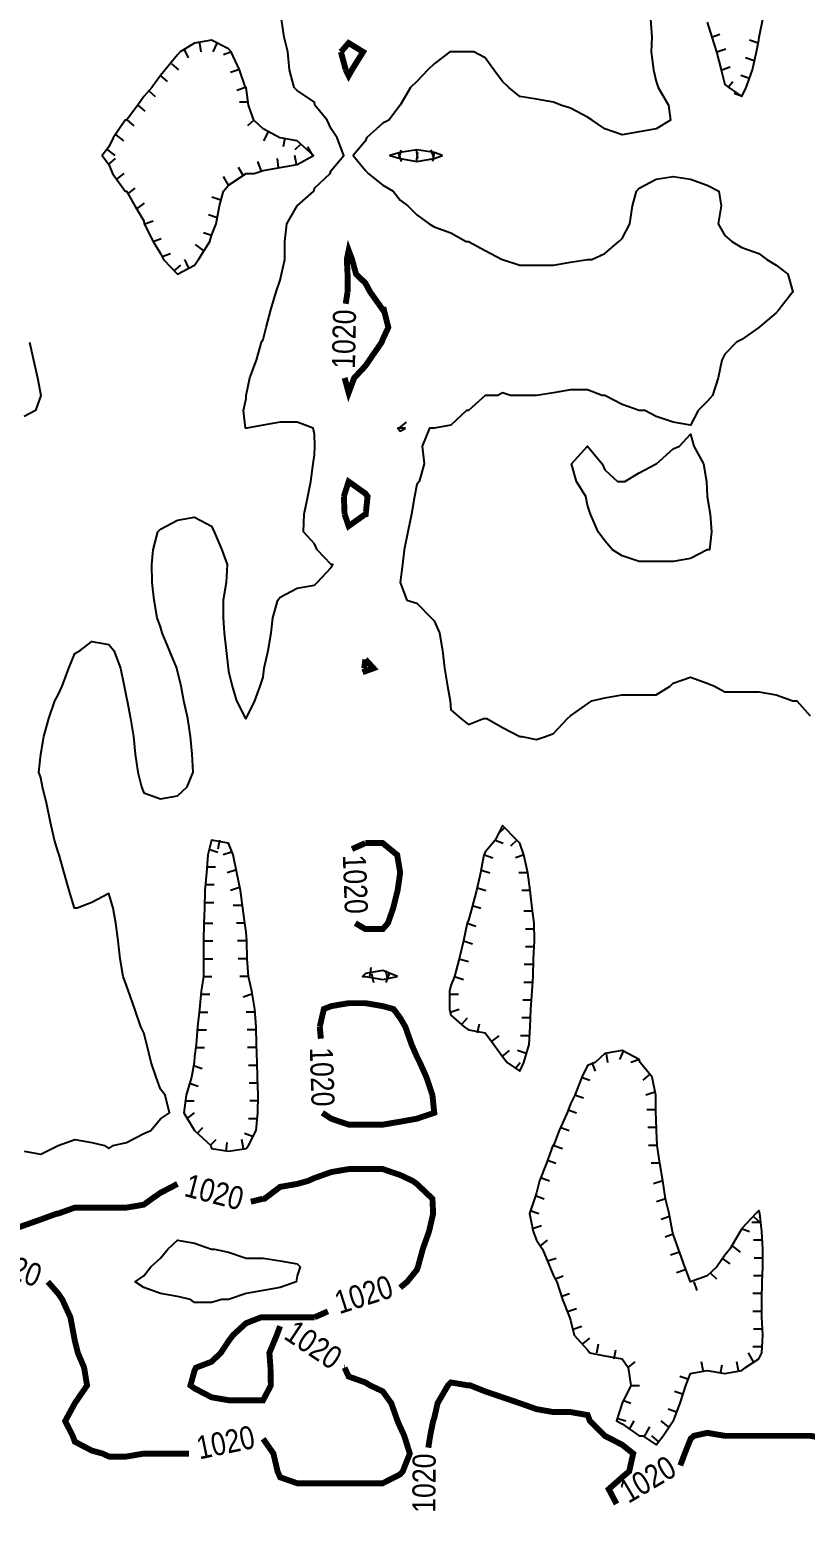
# Model space of a CAD drawing. Extents: x 628896 to 629898, y 4519176 to 4520140.
# Drawn here: x 629414.1 to 629545, y 4519332.9 to 4519583.2 of the extents above; entities that cross this region are included whole.
import ezdxf
from ezdxf.enums import TextEntityAlignment as Align

# ---------------------------------------------------------------- set-up
doc = ezdxf.new("R2010")
doc.units = 0

msp = doc.modelspace()

# ---------------------------------------------------------------- linework, layer by layer
at = {"layer": 'GSLAYER', "linetype": 'CONTINUOUS', "flags": 128}
for points in [[(629418.9375, 4519395), (629421.75, 4519396), (629424.625, 4519395.5), (629426.75, 4519395), (629427.5, 4519394.5), (629428.1875, 4519395), (629430.4375, 4519395.5), (629433.375, 4519397), (629434.5625, 4519397.5), (629436.1875, 4519399.5), (629437.6875, 4519400.5), (629437, 4519403.5), (629436.1875, 4519404.5), (629435.4375, 4519406.5), (629434.625, 4519409), (629433.875, 4519412), (629433.375, 4519414), (629432.875, 4519415), (629431.875, 4519418), (629430.8125, 4519421), (629430.4375, 4519422), (629429.875, 4519423.5), (629429.375, 4519426.5), (629429.0625, 4519429.5), (629428.6875, 4519432.5), (629428.1875, 4519435), (629427.5, 4519437.5), (629424.625, 4519436), (629422.125, 4519435), (629421.75, 4519435), (629421.6875, 4519435), (629420.8125, 4519438), (629419.9375, 4519441), (629419.125, 4519444), (629418.9375, 4519444.5), (629418.3125, 4519446.5), (629417.625, 4519449.5), (629417, 4519452.5), (629416.3125, 4519455.5), (629416, 4519457), (629415.6875, 4519458), (629416, 4519461), (629416.5, 4519464), (629417.375, 4519467), (629418.375, 4519470), (629418.9375, 4519471), (629419.625, 4519472.5), (629420.75, 4519475.5), (629421.75, 4519478), (629422.625, 4519478.5), (629424.625, 4519480), (629427.5, 4519479.5), (629428.3125, 4519478.5), (629429.4375, 4519475.5), (629430.0625, 4519472.5), (629430.4375, 4519470.5), (629430.5625, 4519470), (629431.125, 4519467), (629431.625, 4519464), (629431.9375, 4519461), (629432.375, 4519458), (629433, 4519455.5), (629433.375, 4519454.5), (629436.1875, 4519453.5), (629439.0625, 4519454), (629440.6875, 4519455.5), (629441.6875, 4519458), (629441.5625, 4519461), (629441.25, 4519464), (629440.8125, 4519467), (629440.125, 4519470), (629439.6875, 4519472.5), (629439.0625, 4519475), (629438.9375, 4519475.5), (629437.6875, 4519478.5), (629436.5, 4519481.5), (629436.1875, 4519482.5), (629435.625, 4519484), (629435.125, 4519487), (629434.8125, 4519490), (629434.75, 4519493), (629434.9375, 4519495.5), (629435.75, 4519498.5), (629436.1875, 4519499), (629439.0625, 4519500.5), (629441.9375, 4519501), (629444.8125, 4519499.5), (629445.25, 4519498.5), (629446.5625, 4519495.5), (629447.4375, 4519493), (629447.25, 4519490), (629446.75, 4519487), (629446.75, 4519484), (629446.9375, 4519481.5), (629447.25, 4519478.5), (629447.625, 4519475.5), (629447.6875, 4519475), (629448.3125, 4519472.5), (629449, 4519470), (629450.5625, 4519467), (629450.625, 4519467), (629452.125, 4519470), (629453, 4519472.5), (629453.5, 4519474), (629453.6875, 4519475.5), (629454.375, 4519478.5), (629454.875, 4519481.5), (629455.125, 4519484), (629456, 4519487), (629456.375, 4519487.5), (629459.25, 4519489), (629462.1875, 4519489.5), (629462.625, 4519490), (629465, 4519492.5), (629465.25, 4519493), (629465, 4519493), (629462.625, 4519495.5), (629462.1875, 4519496.5), (629460.3125, 4519498.5), (629460.4375, 4519501.5), (629461.0625, 4519504.5), (629461.5625, 4519507), (629461.9375, 4519510), (629462.1875, 4519511.5), (629462.25, 4519513), (629462.1875, 4519515), (629461.9375, 4519516), (629459.25, 4519517), (629456.375, 4519517), (629453.5, 4519516.5), (629450.75, 4519516), (629450.625, 4519516), (629450.5625, 4519516), (629450.1875, 4519519), (629450.625, 4519521), (629450.625, 4519521.5), (629451.25, 4519524.5), (629452.375, 4519527.5), (629453.25, 4519530.5), (629453.5, 4519531), (629454, 4519533), (629454.8125, 4519536), (629455.6875, 4519539), (629456.375, 4519541), (629456.625, 4519542), (629457.1875, 4519544.5), (629457.1875, 4519547.5), (629457.5, 4519550.5), (629459.25, 4519553.5), (629459.25, 4519553.5), (629462.0625, 4519556), (629462.1875, 4519556.5), (629464.8125, 4519559), (629465, 4519559.5), (629467.125, 4519562), (629466, 4519565), (629465, 4519566.5), (629464.3125, 4519568), (629462.25, 4519570.5), (629462.1875, 4519571), (629459.25, 4519573), (629458.75, 4519573.5), (629457.9375, 4519576.5), (629457.6875, 4519579.5), (629457.0625, 4519582), (629456.625, 4519585)], [(629518.875, 4519585), (629519.0625, 4519582), (629518.9375, 4519579.5), (629519.375, 4519576.5), (629519.8125, 4519574.5), (629520.125, 4519573.5), (629521.875, 4519570.5), (629522.25, 4519568), (629519.8125, 4519566.5), (629516.9375, 4519566), (629514.0625, 4519565.5), (629511.125, 4519566.5), (629509, 4519568), (629508.25, 4519568.5), (629505.375, 4519570), (629503.75, 4519570.5), (629502.5, 4519571), (629499.625, 4519571.5), (629496.8125, 4519572), (629494.9375, 4519573.5), (629493.875, 4519574.5), (629492.4375, 4519576.5), (629490.9375, 4519578.5), (629489.0625, 4519579.5), (629488.125, 4519579.5), (629485.1875, 4519579.5), (629485, 4519579.5), (629482.375, 4519577.5), (629481.3125, 4519576.5), (629479.4375, 4519574.5), (629478.375, 4519573.5), (629476.625, 4519570.5), (629474.6875, 4519568), (629473.6875, 4519567.5), (629470.9375, 4519565), (629470.75, 4519564.5), (629468.6875, 4519562), (629470.75, 4519559.5), (629471.25, 4519559), (629473.6875, 4519557), (629475.4375, 4519556), (629476.625, 4519554.5), (629477.9375, 4519553.5), (629479.4375, 4519552), (629481.5, 4519550.5), (629482.375, 4519550), (629485.1875, 4519549), (629487.75, 4519547.5), (629488.125, 4519547.5), (629490.9375, 4519546), (629493.8125, 4519544.5), (629493.875, 4519544.5), (629496.8125, 4519543.5), (629499.625, 4519543.5), (629502.5, 4519543.5), (629505.375, 4519544), (629508.25, 4519544.5), (629508.9375, 4519544.5), (629511.125, 4519545.5), (629513.5, 4519547.5), (629514.0625, 4519548), (629515.375, 4519550.5), (629515.8125, 4519553.5), (629516.5, 4519556), (629516.9375, 4519556.5), (629519.8125, 4519558), (629522.6875, 4519558.5), (629525.625, 4519558), (629528.4375, 4519557), (629530.375, 4519556), (629530.75, 4519553.5), (629530.25, 4519550.5), (629531.375, 4519548.5), (629532.5625, 4519547.5), (629534.25, 4519546.5), (629537.125, 4519545.5), (629538.5, 4519544.5), (629540.0625, 4519543.5), (629542, 4519542), (629542.875, 4519539), (629542.9375, 4519539), (629542.875, 4519539), (629540.5, 4519536), (629540.0625, 4519535.5), (629537.125, 4519533), (629537.125, 4519533), (629534.25, 4519531), (629533.375, 4519530.5), (629531.375, 4519528.5), (629530.875, 4519527.5), (629530.25, 4519524.5), (629529.3125, 4519521.5), (629528.4375, 4519520.5), (629526.875, 4519519), (629525.625, 4519516.5), (629522.6875, 4519517), (629519.8125, 4519518), (629517.875, 4519519), (629516.9375, 4519519), (629514.0625, 4519520), (629511.125, 4519521.5), (629510.6875, 4519521.5), (629508.25, 4519522.5), (629505.375, 4519522.5), (629502.5, 4519522), (629499.625, 4519521.5), (629499.0625, 4519521.5), (629496.8125, 4519521.5), (629495.25, 4519521.5), (629493.875, 4519522), (629493.125, 4519521.5), (629490.9375, 4519521.5), (629488.125, 4519519), (629487.8125, 4519519), (629485.1875, 4519516.5), (629482.375, 4519516), (629481.5625, 4519516), (629480.3125, 4519513), (629480.6875, 4519510), (629479.8125, 4519507), (629479.4375, 4519506.5), (629479.0625, 4519504.5), (629478.5625, 4519501.5), (629477.9375, 4519498.5), (629477.3125, 4519495.5), (629477, 4519493), (629476.625, 4519490), (629477.75, 4519487), (629479.4375, 4519486.5), (629481.875, 4519484), (629482.375, 4519483.5), (629483.25, 4519481.5), (629483.75, 4519478.5), (629484.125, 4519475.5), (629484.625, 4519472.5), (629485.0625, 4519470), (629485.1875, 4519468.5), (629486.875, 4519467), (629488.125, 4519466), (629490.6875, 4519467), (629490.9375, 4519467), (629491.25, 4519467), (629493.875, 4519465.5), (629496.8125, 4519464), (629497.125, 4519464), (629499.625, 4519463.5), (629501.125, 4519464), (629502.5, 4519464.5), (629504.875, 4519467), (629505.375, 4519467.5), (629508.25, 4519469.5), (629508.9375, 4519470), (629511.125, 4519470.5), (629514.0625, 4519471), (629516.9375, 4519471), (629519.8125, 4519471), (629522.1875, 4519472.5), (629522.6875, 4519473), (629525.625, 4519474), (629528.4375, 4519473), (629529.625, 4519472.5), (629531.375, 4519471.5), (629534.25, 4519471.5), (629537.125, 4519471.5), (629540.0625, 4519471), (629542.875, 4519470), (629543.5625, 4519470), (629545.8125, 4519467.5)], [(629528.4375, 4519584.5), (629529.1875, 4519582), (629530, 4519579.5), (629530.75, 4519576.5), (629531.375, 4519574), (629532.0625, 4519573.5), (629534.25, 4519572), (629535, 4519573.5)], [(629535, 4519573.5), (629536.0625, 4519576.5), (629536.75, 4519579.5), (629537.125, 4519581.5), (629537.1875, 4519582), (629537.8125, 4519585)], [(629442.625, 4519544.5), (629444.5, 4519547.5), (629444.8125, 4519548.5), (629445.5625, 4519550.5), (629446.125, 4519553.5), (629446.8125, 4519556), (629447.6875, 4519557), (629450.625, 4519559), (629452, 4519559), (629453.5, 4519559.5), (629456.375, 4519560), (629459.25, 4519560.5), (629462, 4519562), (629459.25, 4519564.5), (629456.375, 4519565), (629456.3125, 4519565), (629453.5, 4519566.5), (629451.9375, 4519568), (629451.0625, 4519570.5), (629450.625, 4519573.5), (629450.5625, 4519573.5), (629449.5, 4519576.5), (629448.125, 4519579.5), (629447.6875, 4519580), (629444.8125, 4519581.5), (629441.9375, 4519581), (629439.5, 4519579.5), (629439.0625, 4519579), (629437, 4519576.5), (629436.1875, 4519575.5), (629434.75, 4519573.5), (629433.375, 4519572), (629432.375, 4519570.5), (629430.4375, 4519568), (629430.25, 4519568), (629428.1875, 4519565), (629427.5, 4519563.5), (629426.375, 4519562), (629427.5, 4519560.5), (629428.125, 4519559), (629430.25, 4519556), (629430.4375, 4519556), (629431.875, 4519553.5), (629433.375, 4519551), (629433.4375, 4519550.5), (629434.9375, 4519547.5), (629436.1875, 4519545.5), (629436.6875, 4519544.5), (629439.0625, 4519542), (629441.9375, 4519543.5), (629442.625, 4519544.5)], [(629529.125, 4519582), (629530.5625, 4519582.5)], [(629537, 4519581), (629535.5625, 4519581.5)], [(629440.125, 4519580), (629440.875, 4519578.5)], [(629442.75, 4519581), (629443, 4519579.5)], [(629445.6875, 4519581), (629445, 4519579.5)], [(629448.1875, 4519579.5), (629446.8125, 4519579)], [(629530.0625, 4519579.5), (629531.5625, 4519580)], [(629438.0625, 4519577.5), (629439.25, 4519576.5)], [(629449.375, 4519576.5), (629448, 4519576)], [(629530.875, 4519576.5), (629532.3125, 4519577)], [(629536.3125, 4519578), (629534.875, 4519578.5)], [(629436.125, 4519575.5), (629437.3125, 4519574.5)], [(629531.875, 4519573.5), (629532.75, 4519574.5)], [(629535.5625, 4519575), (629534.0625, 4519575.5)], [(629434.1875, 4519573), (629435.3125, 4519572)], [(629450.5625, 4519573.5), (629449.0625, 4519573)], [(629534.3125, 4519572), (629532.9375, 4519572.5)], [(629432.375, 4519570.5), (629433.5625, 4519569.5)], [(629451.0625, 4519571), (629449.5, 4519571)], [(629430.5625, 4519568), (629431.6875, 4519567)], [(629451.9375, 4519568), (629450.875, 4519567)], [(629428.6875, 4519565.5), (629429.9375, 4519564.5)], [(629454.375, 4519566), (629453.5625, 4519564.5)], [(629457.1875, 4519565), (629456.875, 4519563.5)], [(629459.9375, 4519564), (629458.875, 4519563)], [(629427.25, 4519563), (629428.5, 4519562)], [(629427.4375, 4519560.5), (629428.625, 4519561.5)], [(629456.125, 4519560), (629455.9375, 4519561.5)], [(629459.125, 4519560.5), (629458.875, 4519562)], [(629461.875, 4519562), (629461.0625, 4519563.5)], [(629483.75, 4519562), (629482.375, 4519562.5), (629479.4375, 4519563), (629476.625, 4519562.5), (629474.875, 4519562), (629476.625, 4519561.5), (629479.4375, 4519561), (629482.375, 4519561.5), (629483.75, 4519562)], [(629476.3125, 4519562.5), (629476.8125, 4519561)], [(629476.4375, 4519561.5), (629476.8125, 4519563)], [(629479.3125, 4519563), (629479.5625, 4519561.5)], [(629479.375, 4519561), (629479.625, 4519562.5)], [(629482.375, 4519561.5), (629481.875, 4519563)], [(629482.375, 4519562.5), (629482.0625, 4519561)], [(629428.8125, 4519558), (629430.0625, 4519559)], [(629450.25, 4519558.5), (629449.375, 4519560)], [(629453.1875, 4519559.5), (629452.625, 4519561)], [(629430.625, 4519555.5), (629431.9375, 4519556.5)], [(629447.6875, 4519557), (629446.8125, 4519558.5)], [(629432.1875, 4519553), (629433.5, 4519554)], [(629446.375, 4519554.5), (629444.875, 4519555)], [(629445.75, 4519551.5), (629444.3125, 4519552)], [(629433.5625, 4519550.5), (629434.9375, 4519551)], [(629444.8125, 4519548.5), (629443.4375, 4519549)], [(629434.9375, 4519547.5), (629436.3125, 4519548)], [(629443.4375, 4519546), (629442.125, 4519547)], [(629436.5, 4519545), (629437.875, 4519545.5)], [(629441, 4519543), (629440.3125, 4519544.5)], [(629438.4375, 4519542.5), (629439.625, 4519543.5)], [(629414.125, 4519530.5), (629414.75, 4519527.5), (629415.4375, 4519524.5), (629416, 4519521.5), (629415.125, 4519519), (629413.1875, 4519518)], [(629476.4375, 4519516), (629477.6875, 4519517)], [(629477.5, 4519516), (629476.625, 4519516), (629476.25, 4519516), (629476.625, 4519515.5), (629477.5, 4519516)], [(629512.4375, 4519495.5), (629511.125, 4519497), (629510, 4519498.5), (629508.75, 4519501.5), (629508.25, 4519503), (629507.9375, 4519504.5), (629506.375, 4519507), (629505.5, 4519510), (629508.25, 4519513), (629510.6875, 4519510), (629511.125, 4519509), (629513.3125, 4519507), (629514.0625, 4519507), (629514.5, 4519507), (629516.9375, 4519508.5), (629519.8125, 4519510), (629519.875, 4519510), (629522.6875, 4519512.5), (629523.75, 4519513), (629525.625, 4519515), (629526.1875, 4519513), (629527.8125, 4519510), (629528.3125, 4519507), (629528.4375, 4519504.5), (629528.9375, 4519501.5), (629529.125, 4519498.5), (629528.8125, 4519495.5), (629528.4375, 4519495.5), (629525.625, 4519494), (629522.6875, 4519493.5), (629519.8125, 4519493.5), (629516.9375, 4519493.5), (629514.0625, 4519494.5), (629512.4375, 4519495.5)], [(629497.5, 4519409), (629498.375, 4519412), (629498.5625, 4519415), (629498.6875, 4519418), (629498.875, 4519421), (629499.0625, 4519423.5), (629499.125, 4519426.5), (629499.3125, 4519429.5), (629499.25, 4519432.5), (629498.875, 4519435), (629498.5625, 4519438), (629498.1875, 4519441), (629497.5, 4519444), (629496.8125, 4519446), (629496.3125, 4519446.5), (629493.875, 4519449), (629492.625, 4519446.5), (629490.9375, 4519444.5), (629490.75, 4519444), (629490.1875, 4519441), (629489.5, 4519438), (629488.6875, 4519435), (629488.125, 4519433), (629487.9375, 4519432.5), (629487.3125, 4519429.5), (629486.5625, 4519426.5), (629485.8125, 4519423.5), (629485.1875, 4519422), (629484.9375, 4519421), (629484.9375, 4519418), (629485.1875, 4519417), (629487.4375, 4519415), (629488.125, 4519414.5), (629490.9375, 4519414), (629492.4375, 4519412), (629493.875, 4519410), (629494.6875, 4519409), (629496.8125, 4519407.5), (629497.5, 4519409)], [(629451.0625, 4519395), (629452.3125, 4519397.5), (629452.625, 4519400.5), (629452.6875, 4519403.5), (629452.5625, 4519406.5), (629452.5, 4519409), (629452.375, 4519412), (629452.3125, 4519415), (629452.125, 4519418), (629451.625, 4519421), (629451.0625, 4519423.5), (629450.8125, 4519426.5), (629450.75, 4519429.5), (629450.625, 4519431), (629450.4375, 4519432.5), (629450.0625, 4519435), (629449.6875, 4519438), (629449.0625, 4519441), (629448.4375, 4519444), (629447.6875, 4519446), (629444.8125, 4519446.5), (629444.1875, 4519444), (629443.9375, 4519441), (629443.6875, 4519438), (629443.625, 4519435), (629443.5, 4519432.5), (629443.4375, 4519429.5), (629443.4375, 4519426.5), (629443.4375, 4519423.5), (629443.0625, 4519421), (629442.75, 4519418), (629442.4375, 4519415), (629442.1875, 4519412), (629441.9375, 4519410), (629441.875, 4519409), (629441.4375, 4519406.5), (629440.5, 4519403.5), (629440.125, 4519400.5), (629441.9375, 4519397.5), (629444.6875, 4519395), (629444.8125, 4519394.5), (629447.6875, 4519394), (629450.625, 4519394.5), (629451.0625, 4519395)], [(629446.125, 4519446.5), (629445.875, 4519445)], [(629492.625, 4519446.5), (629494, 4519446)], [(629494.1875, 4519448.5), (629493.125, 4519447.5)], [(629496.3125, 4519446.5), (629495.25, 4519445.5)], [(629444.375, 4519445), (629445.875, 4519444.5)], [(629448.1875, 4519444.5), (629446.75, 4519444)], [(629490.875, 4519444), (629492.25, 4519443.5)], [(629497.5625, 4519444), (629496.0625, 4519443.5)], [(629443.9375, 4519442), (629445.5, 4519442)], [(629449, 4519441.5), (629447.4375, 4519441)], [(629490.1875, 4519441.5), (629491.75, 4519441)], [(629443.75, 4519439), (629445.25, 4519439)], [(629498.1875, 4519441), (629496.625, 4519441)], [(629449.5, 4519438.5), (629448, 4519438)], [(629489.5, 4519438.5), (629491.0625, 4519438)], [(629498.5625, 4519438), (629497.125, 4519438)], [(629443.625, 4519436), (629445.1875, 4519436)], [(629449.9375, 4519435.5), (629448.4375, 4519435.5)], [(629488.8125, 4519435.5), (629490.25, 4519435)], [(629498.9375, 4519434.5), (629497.5, 4519434.5)], [(629443.5, 4519432.5), (629445, 4519432.5)], [(629450.4375, 4519432.5), (629449, 4519432.5)], [(629487.9375, 4519432.5), (629489.375, 4519432)], [(629499.25, 4519431.5), (629497.75, 4519431.5)], [(629443.4375, 4519429.5), (629445, 4519429.5)], [(629450.75, 4519429.5), (629449.1875, 4519429.5)], [(629487.3125, 4519429.5), (629488.8125, 4519429)], [(629443.4375, 4519426.5), (629445, 4519426.5)], [(629450.8125, 4519426.5), (629449.3125, 4519426.5)], [(629486.5625, 4519426.5), (629488.125, 4519426)], [(629499.25, 4519428.5), (629497.75, 4519428.5)], [(629476.1875, 4519423.5), (629473.6875, 4519424.5), (629470.75, 4519424), (629470.25, 4519423.5), (629470.75, 4519423.5), (629473.6875, 4519423), (629476.1875, 4519423.5)], [(629471.5, 4519423.5), (629471.75, 4519425)], [(629471.8125, 4519424), (629472.125, 4519422.5)], [(629474.5625, 4519423), (629474.1875, 4519424.5)], [(629474.75, 4519424), (629474.1875, 4519422.5)], [(629499.0625, 4519425.5), (629497.5625, 4519425.5)], [(629443.4375, 4519423.5), (629444.875, 4519423.5)], [(629451.0625, 4519423.5), (629449.5625, 4519423.5)], [(629485.8125, 4519423.5), (629487.3125, 4519423)], [(629498.9375, 4519422.5), (629497.5, 4519422.5)], [(629443, 4519420.5), (629444.5, 4519420.5)], [(629451.625, 4519420.5), (629450.125, 4519420)], [(629484.9375, 4519420.5), (629486.4375, 4519420.5)], [(629498.75, 4519419.5), (629497.3125, 4519419.5)], [(629442.75, 4519417.5), (629444.1875, 4519417.5)], [(629452.125, 4519417.5), (629450.625, 4519417.5)], [(629485.0625, 4519417.5), (629486.5625, 4519418)], [(629487.0625, 4519415.5), (629488, 4519416.5)], [(629498.6875, 4519416.5), (629497.125, 4519416.5)], [(629442.375, 4519414.5), (629443.9375, 4519414.5)], [(629452.3125, 4519414.5), (629450.8125, 4519414.5)], [(629489.6875, 4519414), (629490, 4519415.5)], [(629442.125, 4519411.5), (629443.625, 4519411.5)], [(629452.375, 4519411.5), (629450.875, 4519411.5)], [(629492, 4519412.5), (629493.3125, 4519413.5)], [(629498.4375, 4519413.5), (629496.9375, 4519413.5)], [(629493.8125, 4519410), (629495.0625, 4519411)], [(629496, 4519408), (629496.875, 4519409)], [(629497.875, 4519410.5), (629496.4375, 4519411)], [(629521, 4519346), (629522.6875, 4519348.5), (629522.75, 4519348.5), (629523.875, 4519351.5), (629524.8125, 4519354.5), (629525.625, 4519356.5), (629528.4375, 4519357), (629531.375, 4519356.5), (629534.25, 4519357), (629534.875, 4519357.5), (629537.125, 4519359), (629537.625, 4519360), (629537.8125, 4519363), (629537.625, 4519366), (629537.625, 4519369), (629537.6875, 4519372), (629537.8125, 4519374.5), (629537.8125, 4519377.5), (629537.625, 4519380.5), (629537.3125, 4519383.5), (629537.125, 4519384), (629536.625, 4519383.5), (629534.25, 4519381), (629534, 4519380.5), (629532.25, 4519377.5), (629531.375, 4519376.5), (629530.0625, 4519374.5), (629528.4375, 4519373), (629525.625, 4519372), (629524.625, 4519374.5), (629523.5625, 4519377.5), (629522.6875, 4519380), (629522.5625, 4519380.5), (629522, 4519383.5), (629521.375, 4519386), (629520.9375, 4519389), (629520.4375, 4519392), (629520, 4519395), (629519.875, 4519397.5), (629519.8125, 4519399.5), (629519.75, 4519400.5), (629519.75, 4519403.5), (629519.125, 4519406.5), (629517.125, 4519409), (629516.9375, 4519409.5), (629514.0625, 4519411), (629511.125, 4519410.5), (629509.5, 4519409), (629508.25, 4519408.5), (629507.25, 4519406.5), (629506.0625, 4519403.5), (629505.375, 4519402), (629504.8125, 4519400.5), (629503.4375, 4519397.5), (629502.5, 4519395), (629502.375, 4519395), (629501.3125, 4519392), (629500.125, 4519389), (629499.625, 4519387), (629499.3125, 4519386), (629498.4375, 4519383.5), (629499.0625, 4519380.5), (629499.625, 4519379), (629500.625, 4519377.5), (629501.875, 4519374.5), (629502.5, 4519373), (629503.0625, 4519372), (629504, 4519369), (629505.1875, 4519366), (629505.375, 4519365.5), (629506, 4519363), (629508.25, 4519360.5), (629508.625, 4519360), (629511.125, 4519359.5), (629514.0625, 4519359), (629515.0625, 4519357.5), (629515.5625, 4519354.5), (629514.0625, 4519351.5), (629513.125, 4519348.5), (629514.0625, 4519348), (629516.9375, 4519346), (629517.5625, 4519346), (629519.8125, 4519344.5), (629521, 4519346)], [(629508.9375, 4519409), (629509.5, 4519407.5)], [(629511.375, 4519410.5), (629511.625, 4519409)], [(629514.3125, 4519411), (629513.625, 4519409.5)], [(629517, 4519409.5), (629515.5625, 4519409)], [(629441.75, 4519408.5), (629443.25, 4519408)], [(629452.5, 4519408.5), (629451.0625, 4519408.5)], [(629507.1875, 4519406.5), (629508.625, 4519406)], [(629518.75, 4519407), (629517.5625, 4519406)], [(629441.0625, 4519405.5), (629442.5625, 4519405)], [(629452.625, 4519405.5), (629451.125, 4519405.5)], [(629519.5625, 4519404), (629518.0625, 4519403.5)], [(629440.3125, 4519402.5), (629441.875, 4519402.5)], [(629452.6875, 4519402.5), (629451.25, 4519402.5)], [(629506.1875, 4519403.5), (629507.5625, 4519403)], [(629440.625, 4519399.5), (629441.9375, 4519400.5)], [(629452.5, 4519399.5), (629451.0625, 4519399.5)], [(629504.9375, 4519401), (629506.375, 4519400.5)], [(629519.75, 4519401), (629518.25, 4519401)], [(629442.375, 4519397), (629443.3125, 4519398)], [(629451.6875, 4519396.5), (629450.375, 4519397)], [(629503.75, 4519398), (629505.125, 4519397.5)], [(629519.875, 4519398), (629518.375, 4519398)], [(629413.1875, 4519394), (629416, 4519393.5), (629418.9375, 4519395), (629418.9375, 4519395)], [(629444.5625, 4519395), (629445.5625, 4519396)], [(629447.25, 4519394), (629447.4375, 4519395.5)], [(629450.1875, 4519394.5), (629449.9375, 4519396)], [(629502.5625, 4519395), (629504, 4519394.5)], [(629520, 4519395), (629518.5, 4519395)], [(629501.5, 4519392.5), (629502.875, 4519392)], [(629520.4375, 4519392), (629518.9375, 4519392)], [(629500.4375, 4519389.5), (629501.8125, 4519389)], [(629520.9375, 4519389), (629519.375, 4519388.5)], [(629499.5625, 4519386.5), (629500.9375, 4519386)], [(629498.5625, 4519384), (629500, 4519383.5)], [(629521.375, 4519386), (629519.875, 4519385.5)], [(629498.9375, 4519381), (629500.4375, 4519381.5)], [(629522.0625, 4519383), (629520.625, 4519382.5)], [(629537.4375, 4519382), (629535.9375, 4519382)], [(629536.25, 4519383), (629537.375, 4519382)], [(629441.25, 4519369), (629439.0625, 4519369.5), (629436.1875, 4519370), (629433.375, 4519371), (629431.9375, 4519372), (629433.375, 4519373), (629434.5625, 4519374.5), (629436.1875, 4519376), (629437.4375, 4519377.5), (629439.0625, 4519379), (629441.9375, 4519378.5), (629444.8125, 4519377.5), (629445.3125, 4519377.5), (629447.6875, 4519377), (629450.625, 4519376), (629453.5, 4519376), (629456.375, 4519375.5), (629459.25, 4519375), (629459.75, 4519374.5), (629459.25, 4519373), (629459.0625, 4519372), (629456.375, 4519371), (629453.5, 4519370.5), (629450.625, 4519370), (629447.6875, 4519369), (629446.5625, 4519369), (629444.8125, 4519368.5), (629441.9375, 4519368.5), (629441.25, 4519369)], [(629500.25, 4519378), (629501.5, 4519379)], [(629522.6875, 4519380), (629521.3125, 4519379.5)], [(629534.1875, 4519381), (629535.5625, 4519380.5)], [(629537.6875, 4519379), (629536.25, 4519379)], [(629523.75, 4519377), (629522.25, 4519376.5)], [(629532.6875, 4519378), (629534, 4519377)], [(629501.5, 4519375.5), (629502.9375, 4519376)], [(629524.6875, 4519374), (629523.25, 4519373.5)], [(629530.875, 4519376), (629532.25, 4519375)], [(629537.8125, 4519376), (629536.3125, 4519376)], [(629502.75, 4519372.5), (629504.125, 4519373)], [(629526.1875, 4519372), (629526.6875, 4519370.5)], [(629528.9375, 4519373.5), (629530, 4519372.5)], [(629537.6875, 4519373), (629536.25, 4519373)], [(629503.75, 4519369.5), (629505.1875, 4519370)], [(629537.625, 4519370), (629536.125, 4519370)], [(629504.875, 4519367), (629506.375, 4519367.5)], [(629537.625, 4519367), (629536.125, 4519367)], [(629505.8125, 4519364), (629507.25, 4519364.5)], [(629537.8125, 4519364), (629536.25, 4519364)], [(629507.4375, 4519361.5), (629508.625, 4519362.5)], [(629509.8125, 4519360), (629510.0625, 4519361.5)], [(629512.75, 4519359), (629513, 4519360.5)], [(629536.25, 4519358.5), (629535.375, 4519360)], [(629537.625, 4519361), (629536.125, 4519361)], [(629515.0625, 4519357.5), (629516.25, 4519358.5)], [(629525.3125, 4519355.5), (629523.8125, 4519356)], [(629527.75, 4519357), (629527.4375, 4519358.5)], [(629530.6875, 4519356.5), (629530.9375, 4519358)], [(629533.6875, 4519357), (629533.4375, 4519358.5)], [(629515.5625, 4519354.5), (629517, 4519354.5)], [(629524.25, 4519353), (629522.875, 4519353.5)], [(629514.1875, 4519352), (629515.5625, 4519351.5)], [(629513.1875, 4519349), (629514.6875, 4519348.5)], [(629515.25, 4519347), (629516.125, 4519348.5)], [(629521.875, 4519347.5), (629520.625, 4519348.5)], [(629523.25, 4519350), (629521.8125, 4519350.5)], [(629517.875, 4519346), (629518.75, 4519347.5)], [(629520.25, 4519345), (629519.0625, 4519346)]]:
    msp.add_lwpolyline(points, dxfattribs=at)
at = {"layer": 'GSLAYER', "linetype": 'CONTINUOUS', "const_width": 1, "flags": 128}
for points in [[(629466.625, 4519579.5), (629467.9375, 4519581), (629470.375, 4519579.5), (629468.5, 4519576.5), (629467.9375, 4519575.5), (629467.4375, 4519576.5)], [(629467.4375, 4519576.5), (629466.625, 4519579.5)], [(629467.75, 4519539), (629467.75, 4519542), (629467.625, 4519544.5), (629467.9375, 4519546), (629468.5, 4519544.5), (629469.1875, 4519542), (629470.75, 4519540.5), (629471.5625, 4519539), (629473.6875, 4519536), (629473.875, 4519536), (629474.625, 4519533), (629473.6875, 4519531), (629473.5, 4519530.5), (629471.4375, 4519527.5), (629470.75, 4519526.5), (629468.875, 4519524.5), (629467.9375, 4519522), (629467.25, 4519524.5)], [(629467.4375, 4519537), (629467.75, 4519539)], [(629467.25, 4519524.5), (629467.25, 4519524.5)], [(629467.125, 4519504.5), (629467.9375, 4519507), (629470.75, 4519505), (629471.125, 4519504.5), (629470.8125, 4519501.5), (629470.75, 4519501.5), (629467.9375, 4519499.5), (629467.25, 4519501.5)], [(629467.25, 4519501.5), (629467.125, 4519504.5)], [(629470.5625, 4519475.5), (629470.75, 4519477)], [(629470.75, 4519477), (629472.125, 4519475.5), (629470.75, 4519475), (629470.5625, 4519475.5)], [(629468.5, 4519445), (629470.75, 4519446)], [(629470.75, 4519446), (629473.6875, 4519446), (629476.125, 4519444), (629476.625, 4519441), (629476.1875, 4519438), (629475.4375, 4519435), (629474.5625, 4519432.5), (629473.6875, 4519431.5), (629470.75, 4519431.5), (629469.0625, 4519432.5)], [(629469.0625, 4519432.5), (629469.0625, 4519432.5)], [(629463.0625, 4519415), (629463.75, 4519418), (629465, 4519418.5), (629467.9375, 4519419), (629470.75, 4519419), (629473.6875, 4519418.5), (629475.5, 4519418), (629476.625, 4519416.5), (629477.5, 4519415), (629478.5625, 4519412), (629479.4375, 4519410), (629479.9375, 4519409), (629481.0625, 4519406.5), (629482.0625, 4519403.5), (629482.375, 4519400.5), (629479.4375, 4519399.5), (629476.625, 4519399), (629473.6875, 4519398.5), (629470.75, 4519398.5), (629467.9375, 4519398.5), (629465, 4519399.5), (629463.5, 4519400.5)], [(629463.25, 4519413), (629463.0625, 4519415)], [(629463.5, 4519400.5), (629463.5, 4519400.5)], [(629396.6875, 4519392), (629398.125, 4519389), (629398.75, 4519388), (629400.3125, 4519386), (629401.5625, 4519385), (629404.3125, 4519383.5), (629404.5, 4519383), (629407.3125, 4519381.5), (629410.25, 4519380.5), (629413.1875, 4519381.5), (629416, 4519382.5), (629418.75, 4519383.5), (629418.9375, 4519383.5), (629421.75, 4519384.5), (629424.625, 4519384.5), (629427.5, 4519384.5), (629430.4375, 4519384.5), (629433.375, 4519385), (629434.75, 4519386), (629436.1875, 4519387), (629439.0625, 4519388.5)], [(629453.5, 4519386), (629453.75, 4519386), (629456.375, 4519388), (629459.25, 4519388.5), (629461.0625, 4519389), (629462.1875, 4519389.5), (629465, 4519390.5), (629467.9375, 4519391), (629470.75, 4519391), (629473.6875, 4519391), (629476.625, 4519390), (629478.75, 4519389), (629479.4375, 4519388.5), (629482.0625, 4519386), (629482.1875, 4519383.5), (629481.5, 4519380.5), (629480.4375, 4519377.5), (629479.625, 4519374.5), (629479.4375, 4519374), (629477.8125, 4519372), (629476.625, 4519371)], [(629439.0625, 4519388.5), (629439.0625, 4519388.5)], [(629451.4375, 4519385.5), (629453.5, 4519386)], [(629439.0625, 4519343), (629436.1875, 4519343), (629434.0625, 4519343), (629433.375, 4519343), (629430.4375, 4519342.5), (629427.5, 4519342.5), (629426.4375, 4519343), (629424.625, 4519343.5), (629421.75, 4519345), (629421.375, 4519346), (629420.125, 4519348.5), (629421.75, 4519351.5), (629423.8125, 4519354.5), (629423.3125, 4519357.5), (629422.25, 4519360), (629421.75, 4519362), (629421.5625, 4519363), (629421, 4519366), (629419.625, 4519369), (629418.9375, 4519370), (629417.1875, 4519372)], [(629417.1875, 4519372), (629417.1875, 4519372)], [(629476.625, 4519371), (629476.625, 4519371)], [(629462.1875, 4519366), (629459.25, 4519366), (629456.375, 4519366), (629453.5, 4519366), (629453.1875, 4519366), (629450.625, 4519365), (629448.4375, 4519363), (629447.6875, 4519362), (629446.375, 4519360), (629444.8125, 4519358.5), (629442.1875, 4519357.5), (629441.9375, 4519357), (629441.25, 4519354.5), (629441.9375, 4519354), (629444.8125, 4519352.5), (629447.6875, 4519352), (629450.625, 4519352), (629453.5, 4519352), (629454.8125, 4519354.5), (629454.75, 4519357.5), (629454.5625, 4519360), (629455.8125, 4519363), (629456.375, 4519364.5)], [(629464.4375, 4519367), (629462.1875, 4519366)], [(629456.375, 4519364.5), (629456.375, 4519364.5)], [(629467.25, 4519357.5), (629467.9375, 4519356), (629470.75, 4519355), (629471.5625, 4519354.5), (629473.6875, 4519353.5), (629475.125, 4519351.5), (629476.1875, 4519348.5), (629476.625, 4519347.5), (629477.3125, 4519346), (629478.25, 4519343), (629477.0625, 4519340), (629476.625, 4519339.5), (629473.6875, 4519338), (629470.75, 4519338), (629467.9375, 4519338), (629465, 4519338), (629462.1875, 4519338), (629459.25, 4519338), (629456.375, 4519339), (629455.9375, 4519340), (629455.25, 4519343), (629453.5, 4519345.5)], [(629467.125, 4519357.5), (629467.25, 4519357.5)], [(629481.6875, 4519346), (629482.1875, 4519348.5), (629482.375, 4519349), (629482.9375, 4519351.5), (629484.6875, 4519354.5), (629485.1875, 4519355), (629488.125, 4519354.5), (629488.4375, 4519354.5), (629490.9375, 4519353.5), (629493.875, 4519352.5), (629496.8125, 4519351.5), (629496.8125, 4519351.5), (629499.625, 4519350.5), (629502.5, 4519350), (629505.375, 4519350), (629508.25, 4519349.5), (629508.625, 4519348.5), (629511.125, 4519346), (629514.0625, 4519344.5), (629515.9375, 4519343), (629515.25, 4519340), (629514.0625, 4519339), (629511.8125, 4519337), (629513.125, 4519334.5)], [(629453.5, 4519345.5), (629453.5, 4519345.5)], [(629481.375, 4519344), (629481.6875, 4519346)], [(629524.625, 4519343), (629525.625, 4519345.5), (629526.1875, 4519346), (629528.4375, 4519346.5), (629531.375, 4519346), (629534.25, 4519346), (629537.125, 4519346), (629540.0625, 4519346), (629542.875, 4519346), (629544.8125, 4519346), (629545.8125, 4519346), (629548.625, 4519345.5), (629551.5625, 4519345), (629554.5, 4519343.5), (629555.5625, 4519343), (629557.3125, 4519342), (629560.25, 4519340.5), (629561.125, 4519340), (629563.0625, 4519338), (629563.875, 4519337), (629563.1875, 4519334.5), (629563.0625, 4519334), (629561, 4519331.5)], [(629441, 4519343), (629439.0625, 4519343)], [(629523.875, 4519341), (629524.625, 4519343)], [(629513.125, 4519334.5), (629513.125, 4519334.5)]]:
    msp.add_lwpolyline(points, dxfattribs=at)

# ---------------------------------------------------------------- texts
at = {"layer": 'GSLAYER', "color": 7}
for rotation, width, p, p2 in [(89.1, 0.770302, (629469, 4519526), (629469.1875, 4519536)), (272.6, 0.770708, (629466.9375, 4519444), (629467.3125, 4519434)), (271.4, 0.770543, (629461.375, 4519411.5), (629461.6875, 4519401.5)), (346.3, 0.761225, (629440, 4519386.5), (629449.5625, 4519384)), (341.7, 0.7662, (629405.875, 4519374.5), (629415.1875, 4519371)), (18.3, 0.758099, (629466.375, 4519366.5), (629475.75, 4519369.5)), (326.9, 0.763641, (629456.8125, 4519362.5), (629465.0625, 4519357)), (11.3, 0.75712, (629442.75, 4519342), (629452.375, 4519344)), (89.4, 0.770182, (629482.5625, 4519333), (629482.625, 4519343)), (31, 0.755358, (629515.125, 4519334.5), (629523.5625, 4519339.5))]:
    msp.add_text('1020', height=3.89682, rotation=rotation, dxfattribs=dict(at, width=width)).set_placement(p, p2, align=Align.FIT)

doc.saveas('drawing.dxf')
